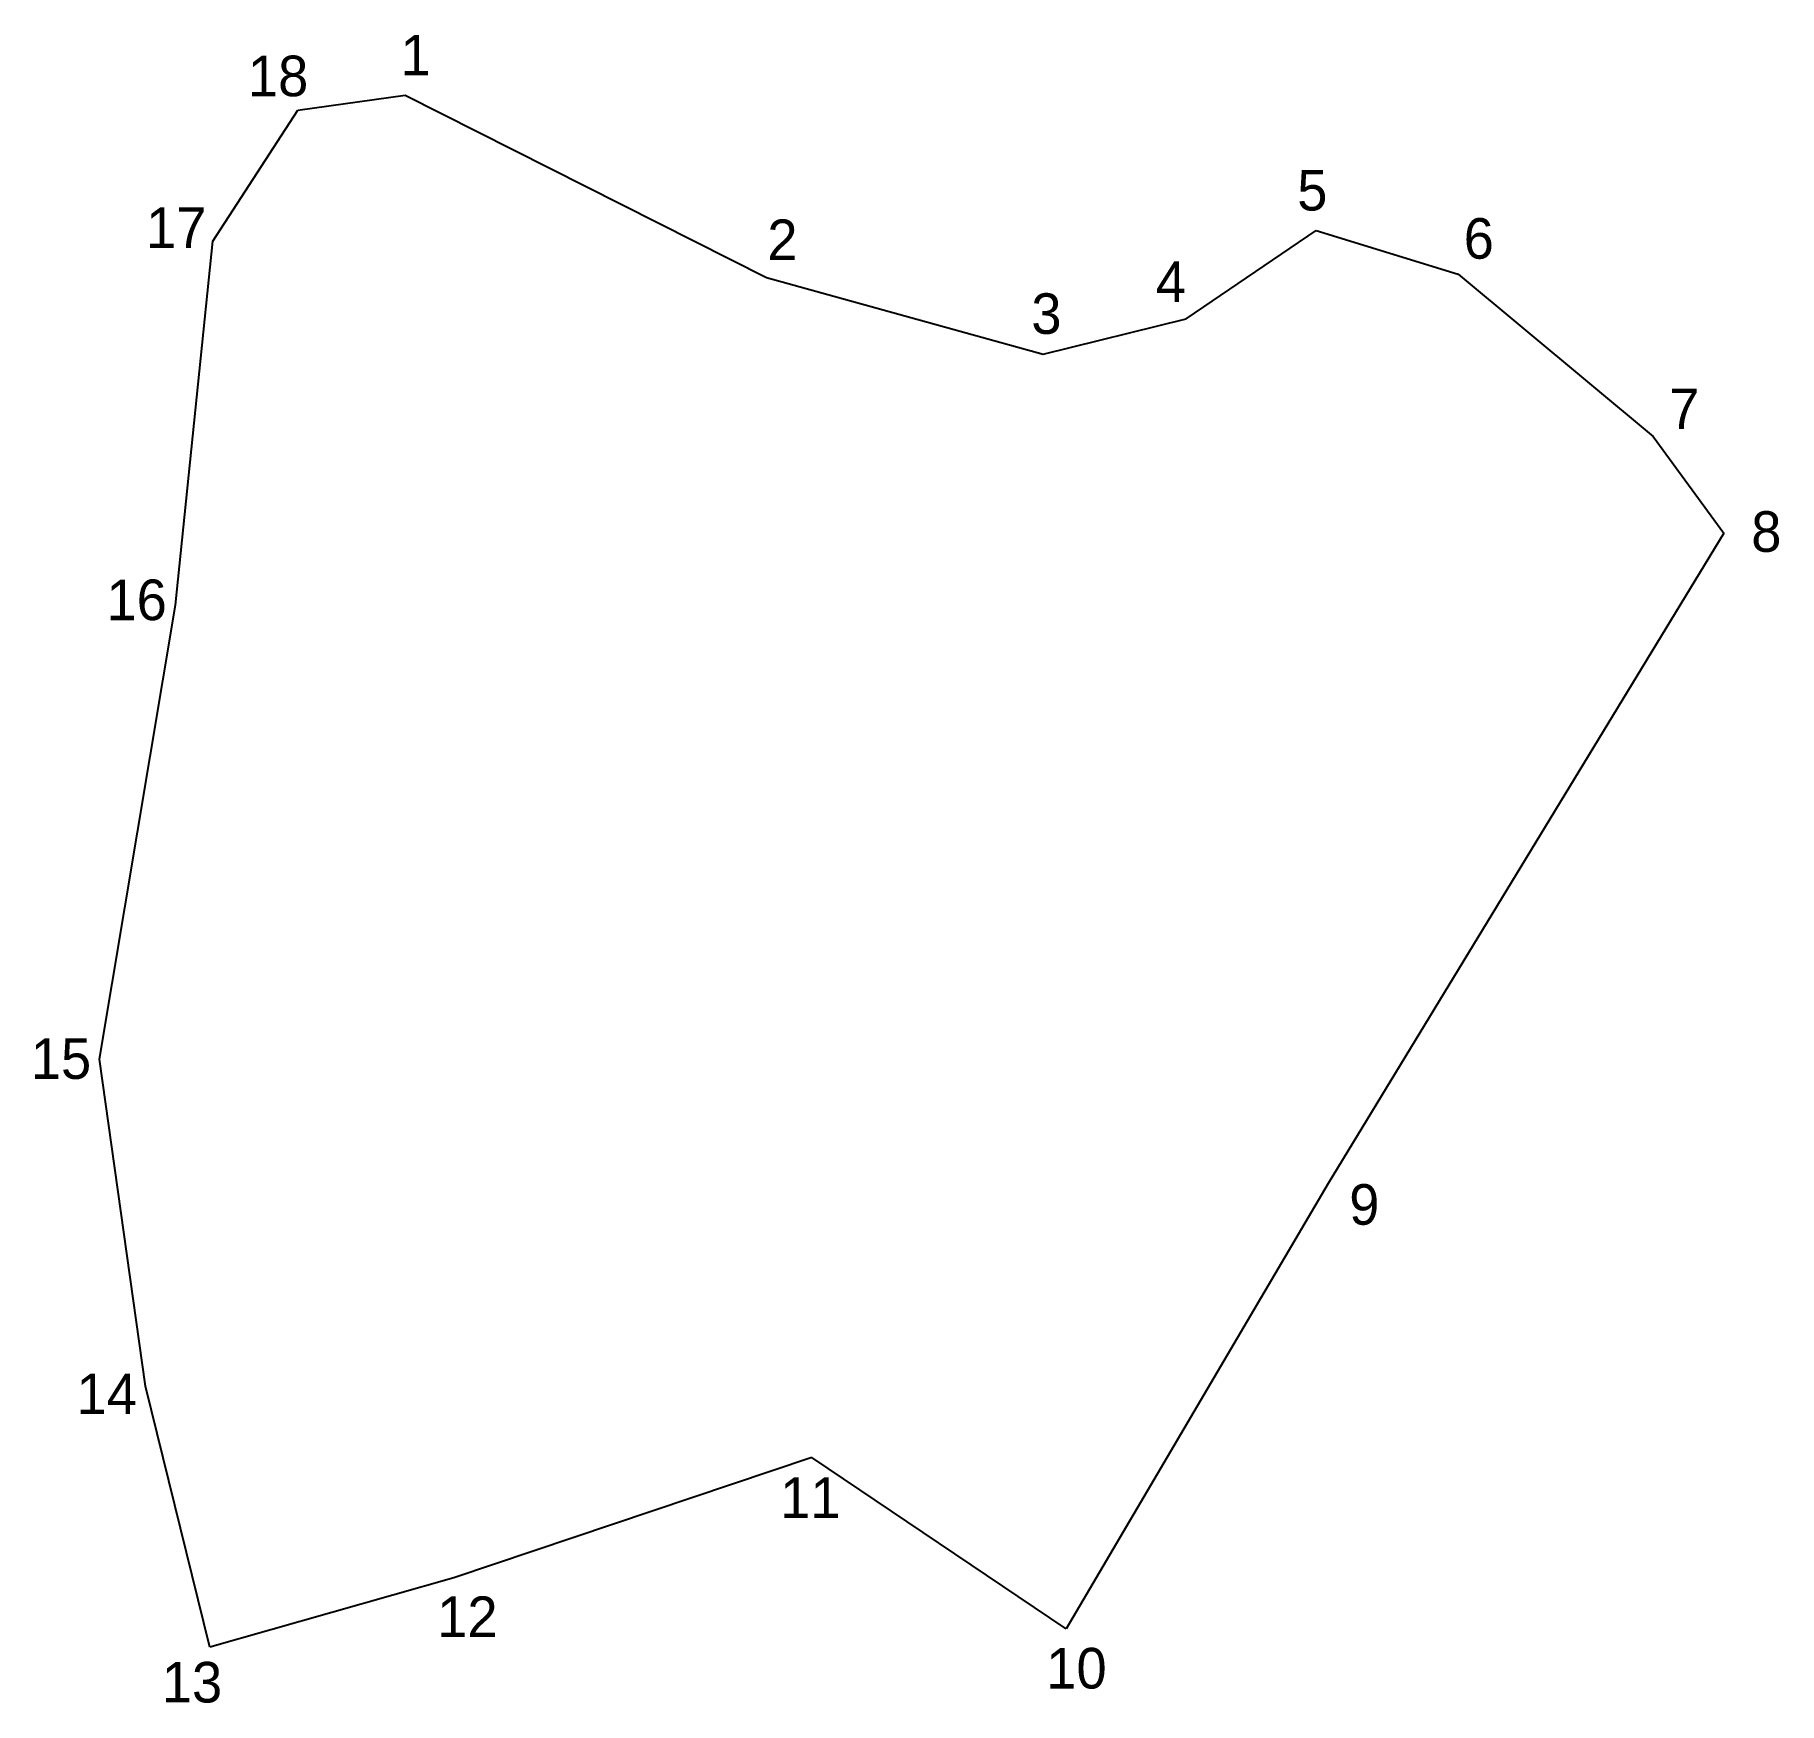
# Model space of a CAD drawing. Extents: x 550373 to 550517, y 1825836 to 1825973.
import ezdxf

# ---------------------------------------------------------------- set-up
doc = ezdxf.new("R2010")
doc.units = 0
doc.layers.add('CanhThua', color=7, linetype='Continuous')
doc.layers.add('SoHieuDinhThua', color=7, linetype='Continuous')

msp = doc.modelspace()

# ---------------------------------------------------------------- linework, layer by layer
at = {"layer": 'CanhThua'}
for p, q in [((550394.83, 1825967.14), (550403.67, 1825968.36)), ((550403.67, 1825968.36), (550433.42, 1825953.34)), ((550387.83, 1825956.34), (550394.83, 1825967.14)), ((550467.99, 1825949.94), (550478.7, 1825957.23)), ((550478.7, 1825957.23), (550490.39, 1825953.63)), ((550384.75, 1825926.36), (550387.83, 1825956.34)), ((550490.39, 1825953.63), (550506.45, 1825940.25)), ((550433.42, 1825953.34), (550456.21, 1825947.04)), ((550456.21, 1825947.04), (550467.99, 1825949.94)), ((550506.45, 1825940.25), (550512.27, 1825932.29)), ((550512.27, 1825932.29), (550479.67, 1825878.73)), ((550378.48, 1825888.98), (550384.75, 1825926.36)), ((550382.27, 1825862.05), (550378.48, 1825888.98)), ((550479.67, 1825878.73), (550458.1, 1825842.07)), ((550387.57, 1825840.55), (550382.27, 1825862.05)), ((550437.16, 1825856.18), (550407.68, 1825846.25)), ((550458.1, 1825842.07), (550437.16, 1825856.18)), ((550407.68, 1825846.25), (550387.57, 1825840.55))]:
    msp.add_line(p, q, dxfattribs=at)

# ---------------------------------------------------------------- texts
at = {"layer": 'SoHieuDinhThua'}
for s, height, p in [('1', 3.34, (550403.28, 1825969.99)), ('18', 3.345, (550390.71, 1825968.28)), ('5', 3.34, (550477.13, 1825958.87)), ('17', 3.345, (550382.32, 1825955.78)), ('2', 3.34, (550433.49, 1825954.79)), ('6', 3.34, (550490.84, 1825954.9)), ('4', 3.34, (550465.48, 1825951.33)), ('3', 3.34, (550455.23, 1825948.71)), ('7', 3.34, (550507.76, 1825940.87)), ('8', 3.34, (550514.52, 1825930.76)), ('16', 3.345, (550379.06, 1825925.13)), ('15', 3.345, (550372.83, 1825887.35)), ('9', 3.34, (550481.41, 1825875.34)), ('14', 3.345, (550376.6, 1825859.74)), ('11', 3.345, (550434.54, 1825851.19)), ('12', 3.345, (550406.3, 1825841.38)), ('10', 3.345, (550456.46, 1825837.14)), ('13', 3.345, (550383.62, 1825835.99))]:
    msp.add_text(s, height=height, dxfattribs=at).set_placement(p)

doc.saveas('drawing.dxf')
